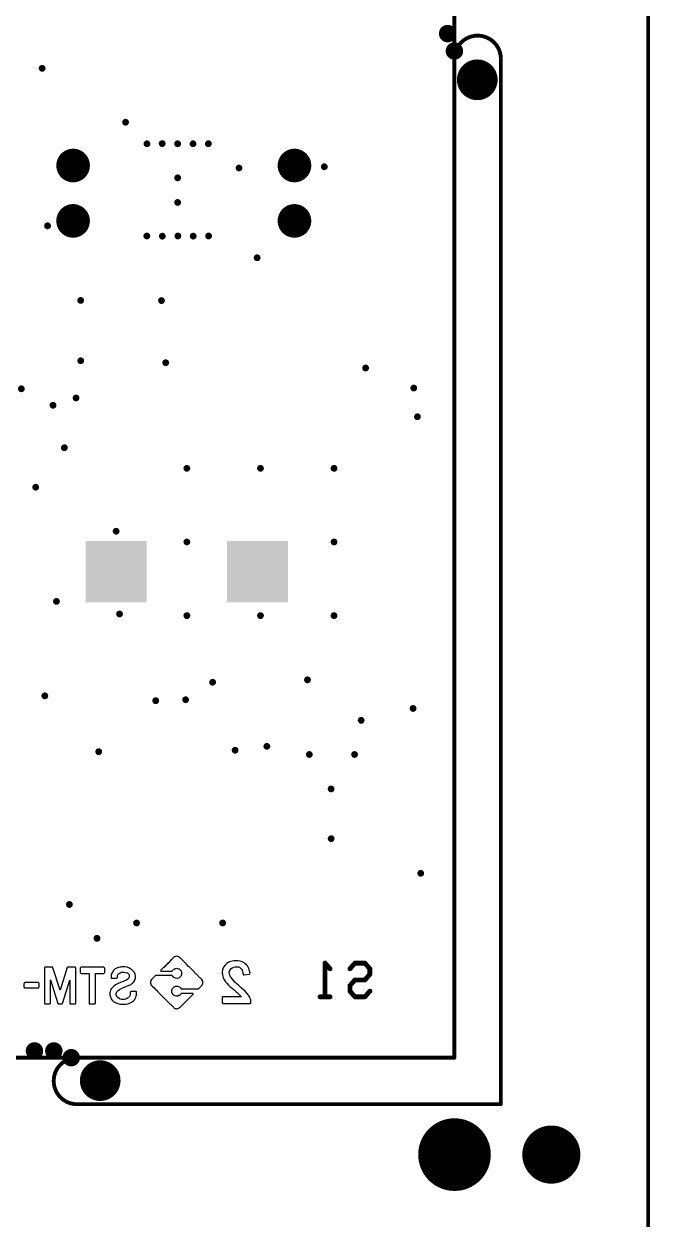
# Model space of a CAD drawing. Header units: inches. Extents: x -10 to 237, y -10 to 218.
# Drawn here: x 205 to 237.3, y 105.5 to 167.2 of the extents above; entities that cross this region are included whole.
import ezdxf

# ---------------------------------------------------------------- set-up
doc = ezdxf.new("R2010")
doc.units = ezdxf.units.IN
doc.header["$MEASUREMENT"] = 0
doc.layers.get('0').update_dxf_attribs({"color": 1})
doc.layers.add('1_DRL', color=12, linetype='Continuous')
doc.layers.add('3_GBS', color=52, linetype='Continuous')

# ---------------------------------------------------------------- blocks, each defined once
blk = doc.blocks.new('D11ROUND0_35001X0_35001')
at = {"const_width": 0.175005}
blk.add_lwpolyline([(0.087502, 0, 1), (-0.087502, 0, 1), (0.087502, 0)], format="xyb", dxfattribs=at)
blk = doc.blocks.new('D18ROUND3_55001X3_55001')
at = {"const_width": 1.775005}
blk.add_lwpolyline([(0.887502, 0, 1), (-0.887502, 0, 1), (0.887502, 0)], format="xyb", dxfattribs=at)
blk = doc.blocks.new('D12ROUND0_7X0_7')
at = {"const_width": 0.35}
blk.add_lwpolyline([(0.175, 0, 1), (-0.175, 0, 1), (0.175, 0)], format="xyb", dxfattribs=at)
blk = doc.blocks.new('D19ROUND1_8X1_8')
at = {"const_width": 0.9}
blk.add_lwpolyline([(0.45, 0, 1), (-0.45, 0, 1), (0.45, 0)], format="xyb", dxfattribs=at)
blk = doc.blocks.new('D64ROUND1_73479X1_73479')
at = {"const_width": 0.867395}
blk.add_lwpolyline([(0.433698, 0, 1), (-0.433698, 0, 1), (0.433698, 0)], format="xyb", dxfattribs=at)
blk = doc.blocks.new('D65RECTANGLE3_15719X3_1572')
blk.add_solid([(-1.578595, -1.5786), (1.578595, -1.5786), (-1.578595, 1.5786), (1.578595, 1.5786)])
blk = doc.blocks.new('D81ROUND3_75001X3_75001')
at = {"const_width": 1.875005}
blk.add_lwpolyline([(0.937503, 0, 1), (-0.937503, 0, 1), (0.937503, 0)], format="xyb", dxfattribs=at)
blk = doc.blocks.new('D82ROUND0_9X0_9')
at = {"const_width": 0.45}
blk.add_lwpolyline([(0.225, 0, 1), (-0.225, 0, 1), (0.225, 0)], format="xyb", dxfattribs=at)
blk = doc.blocks.new('D83ROUND2_99999X2_99999')
at = {"const_width": 1.499995}
blk.add_lwpolyline([(0.749997, 0, 1), (-0.749997, 0, 1), (0.749997, 0)], format="xyb", dxfattribs=at)
blk = doc.blocks.new('D87ROUND2_1X2_1')
at = {"const_width": 1.05}
blk.add_lwpolyline([(0.525, 0, 1), (-0.525, 0, 1), (0.525, 0)], format="xyb", dxfattribs=at)

msp = doc.modelspace()

# ---------------------------------------------------------------- linework, layer by layer
at = {"layer": '3_GBS'}
for points, const_width in [([(237.19953, -5.99999), (237.19953, 213.73958)], 0.2), ([(227.19462, 178.05291), (227.18954, 113.86977)], 0.2), ([(229.59372, 165.42106), (229.58936, 111.46978)], 0.2), ([(220.77159, 118.46108), (220.51495, 118.75082)], 0.25001), ([(220.51495, 118.75082), (220.51495, 117.01242)], 0.25001), ([(222.05833, 118.75082), (221.80172, 118.46108)], 0.25001), ([(222.57159, 118.75082), (222.05833, 118.75082)], 0.25001), ([(222.82821, 118.46108), (222.57159, 118.75082)], 0.25001), ([(222.82821, 118.17134), (222.82821, 118.46108)], 0.25001), ([(221.80172, 117.59187), (222.05833, 117.8816)], 0.25001), ([(222.05833, 117.8816), (222.57159, 117.8816)], 0.25001), ([(222.57159, 117.8816), (222.82821, 118.17134)], 0.25001), ([(221.80172, 117.30213), (221.80172, 117.59187)], 0.25001), ([(222.05833, 117.01242), (221.80172, 117.30213)], 0.25001), ([(222.82821, 117.30213), (222.57159, 117.01242)], 0.25001), ([(220.77159, 117.01242), (220.25834, 117.01242)], 0.25001), ([(222.57159, 117.01242), (222.05833, 117.01242)], 0.25001), ([(227.18954, 113.86977), (114.79477, 113.86977)], 0.2), ([(229.58936, 111.46978), (207.70459, 111.46978)], 0.2)]:
    msp.add_lwpolyline(points, dxfattribs=dict(at, const_width=const_width))
at = {"layer": '3_GBS', "const_width": 0.2}
for points in [[(227.19383, 165.40968, -0.995269), (229.59372, 165.42106)], [(207.70459, 111.46978, -0.414214), (206.50459, 112.66978), (206.50459, 112.66978, -0.414214), (207.70459, 113.86977)]]:
    msp.add_lwpolyline(points, format="xyb", dxfattribs=at)
at = {"layer": '3_GBS'}
for points, const_width in [([(229.54372, 165.42106, 1), (229.64372, 165.42106, 1), (229.54372, 165.42106)], 0.1), ([(229.54372, 165.42106, 1), (229.64372, 165.42106, 1), (229.54372, 165.42106)], 0.1), ([(229.54372, 165.42106, 1), (229.64372, 165.42106, 1), (229.54372, 165.42106)], 0.1), ([(220.452448, 118.75082, 1), (220.577452, 118.75082, 1), (220.452448, 118.75082)], 0.125005), ([(220.452448, 118.75082, 1), (220.577452, 118.75082, 1), (220.452448, 118.75082)], 0.125005), ([(220.452448, 118.75082, 1), (220.577452, 118.75082, 1), (220.452448, 118.75082)], 0.125005), ([(220.709088, 118.46108, 1), (220.834093, 118.46108, 1), (220.709088, 118.46108)], 0.125005), ([(221.739218, 118.46108, 1), (221.864222, 118.46108, 1), (221.739218, 118.46108)], 0.125005), ([(221.739218, 118.46108, 1), (221.864222, 118.46108, 1), (221.739218, 118.46108)], 0.125005), ([(221.995828, 118.75082, 1), (222.120833, 118.75082, 1), (221.995828, 118.75082)], 0.125005), ([(221.995828, 118.75082, 1), (222.120833, 118.75082, 1), (221.995828, 118.75082)], 0.125005), ([(221.995828, 118.75082, 1), (222.120833, 118.75082, 1), (221.995828, 118.75082)], 0.125005), ([(222.509087, 118.75082, 1), (222.634092, 118.75082, 1), (222.509087, 118.75082)], 0.125005), ([(222.509087, 118.75082, 1), (222.634092, 118.75082, 1), (222.509087, 118.75082)], 0.125005), ([(222.509087, 118.75082, 1), (222.634092, 118.75082, 1), (222.509087, 118.75082)], 0.125005), ([(222.765708, 118.46108, 1), (222.890713, 118.46108, 1), (222.765708, 118.46108)], 0.125005), ([(222.765708, 118.46108, 1), (222.890713, 118.46108, 1), (222.765708, 118.46108)], 0.125005), ([(222.765708, 118.46108, 1), (222.890713, 118.46108, 1), (222.765708, 118.46108)], 0.125005), ([(221.995828, 117.8816, 1), (222.120833, 117.8816, 1), (221.995828, 117.8816)], 0.125005), ([(221.995828, 117.8816, 1), (222.120833, 117.8816, 1), (221.995828, 117.8816)], 0.125005), ([(221.995828, 117.8816, 1), (222.120833, 117.8816, 1), (221.995828, 117.8816)], 0.125005), ([(222.509087, 117.8816, 1), (222.634092, 117.8816, 1), (222.509087, 117.8816)], 0.125005), ([(222.509087, 117.8816, 1), (222.634092, 117.8816, 1), (222.509087, 117.8816)], 0.125005), ([(222.509087, 117.8816, 1), (222.634092, 117.8816, 1), (222.509087, 117.8816)], 0.125005), ([(222.765708, 118.17134, 1), (222.890713, 118.17134, 1), (222.765708, 118.17134)], 0.125005), ([(222.765708, 118.17134, 1), (222.890713, 118.17134, 1), (222.765708, 118.17134)], 0.125005), ([(222.765708, 118.17134, 1), (222.890713, 118.17134, 1), (222.765708, 118.17134)], 0.125005), ([(221.739218, 117.59187, 1), (221.864222, 117.59187, 1), (221.739218, 117.59187)], 0.125005), ([(221.739218, 117.59187, 1), (221.864222, 117.59187, 1), (221.739218, 117.59187)], 0.125005), ([(221.739218, 117.59187, 1), (221.864222, 117.59187, 1), (221.739218, 117.59187)], 0.125005), ([(221.739218, 117.30213, 1), (221.864222, 117.30213, 1), (221.739218, 117.30213)], 0.125005), ([(221.739218, 117.30213, 1), (221.864222, 117.30213, 1), (221.739218, 117.30213)], 0.125005), ([(221.739218, 117.30213, 1), (221.864222, 117.30213, 1), (221.739218, 117.30213)], 0.125005), ([(222.765708, 117.30213, 1), (222.890713, 117.30213, 1), (222.765708, 117.30213)], 0.125005), ([(220.195838, 117.01242, 1), (220.320843, 117.01242, 1), (220.195838, 117.01242)], 0.125005), ([(220.195838, 117.01242, 1), (220.320843, 117.01242, 1), (220.195838, 117.01242)], 0.125005), ([(220.452448, 117.01242, 1), (220.577452, 117.01242, 1), (220.452448, 117.01242)], 0.125005), ([(220.452448, 117.01242, 1), (220.577452, 117.01242, 1), (220.452448, 117.01242)], 0.125005), ([(220.709088, 117.01242, 1), (220.834093, 117.01242, 1), (220.709088, 117.01242)], 0.125005), ([(221.995828, 117.01242, 1), (222.120833, 117.01242, 1), (221.995828, 117.01242)], 0.125005), ([(221.995828, 117.01242, 1), (222.120833, 117.01242, 1), (221.995828, 117.01242)], 0.125005), ([(221.995828, 117.01242, 1), (222.120833, 117.01242, 1), (221.995828, 117.01242)], 0.125005), ([(222.509087, 117.01242, 1), (222.634092, 117.01242, 1), (222.509087, 117.01242)], 0.125005), ([(222.509087, 117.01242, 1), (222.634092, 117.01242, 1), (222.509087, 117.01242)], 0.125005), ([(222.509087, 117.01242, 1), (222.634092, 117.01242, 1), (222.509087, 117.01242)], 0.125005), ([(207.65459, 113.86977, 1), (207.75459, 113.86977, 1), (207.65459, 113.86977)], 0.1), ([(207.65459, 113.86977, 1), (207.75459, 113.86977, 1), (207.65459, 113.86977)], 0.1), ([(227.13954, 113.86977, 1), (227.23954, 113.86977, 1), (227.13954, 113.86977)], 0.1), ([(227.13954, 113.86977, 1), (227.23954, 113.86977, 1), (227.13954, 113.86977)], 0.1), ([(227.13954, 113.86977, 1), (227.23954, 113.86977, 1), (227.13954, 113.86977)], 0.1), ([(207.65459, 111.46978, 1), (207.75459, 111.46978, 1), (207.65459, 111.46978)], 0.1), ([(207.65459, 111.46978, 1), (207.75459, 111.46978, 1), (207.65459, 111.46978)], 0.1), ([(229.53936, 111.46978, 1), (229.63936, 111.46978, 1), (229.53936, 111.46978)], 0.1), ([(229.53936, 111.46978, 1), (229.63936, 111.46978, 1), (229.53936, 111.46978)], 0.1), ([(229.53936, 111.46978, 1), (229.63936, 111.46978, 1), (229.53936, 111.46978)], 0.1)]:
    msp.add_lwpolyline(points, format="xyb", close=True, dxfattribs=dict(at, const_width=const_width))
for points in [[(211.80108, 117.35338), (211.80539, 117.34991), (211.87842, 117.27691), (211.87974, 117.27515), (211.98284, 117.17261), (211.98533, 117.16916), (211.98698, 117.16741), (211.99155, 117.16393), (212.06727, 117.08747), (212.07156, 117.08399), (212.09071, 117.06487), (212.09203, 117.06314), (212.54281, 116.613), (212.54413, 116.61125), (212.70074, 116.45656), (212.70074, 116.45656, 0.152722), (212.83978, 116.394), (212.85533, 116.39139), (212.91032, 116.40096), (212.95952, 116.42006), (212.96567, 116.42354), (213.00752, 116.45656), (213.01042, 116.45831), (213.7015, 117.14828), (213.7015, 117.14828, 0.57624), (213.69543, 117.18653), (213.08865, 117.18653), (213.08865, 117.18653, 0.204122), (213.07626, 117.17437), (213.04839, 117.13266), (213.04367, 117.12743), (212.99493, 117.08747), (212.98317, 117.08051), (212.96325, 117.07183), (212.96325, 117.07183, -0.249321), (212.7808, 117.05618), (212.72645, 117.07876), (212.67395, 117.11874), (212.66869, 117.12395), (212.65314, 117.14483), (212.65314, 117.14483, -0.415739), (212.68723, 117.49936), (212.72581, 117.52892), (212.78588, 117.55326), (212.79261, 117.55498), (212.83221, 117.56019), (212.83221, 117.56019, -0.236999), (213.03473, 117.48719), (213.04387, 117.48026), (213.04738, 117.47678), (213.07852, 117.42984), (213.08629, 117.4229), (213.09056, 117.42115), (213.9696, 117.42115), (213.97389, 117.4229), (213.97664, 117.42463), (214.04323, 117.49067), (214.04453, 117.49242), (214.11405, 117.56194), (214.11839, 117.5654), (214.14753, 117.59496), (214.16394, 117.61754), (214.16731, 117.62102), (214.18075, 117.64015), (214.18271, 117.64363), (214.18415, 117.64709), (214.1871, 117.65232), (214.1887, 117.65752), (214.19614, 117.6749), (214.1981, 117.67838), (214.20371, 117.69402), (214.21093, 117.7479), (214.21098, 117.75138), (214.20277, 117.80873), (214.18217, 117.8574), (214.15027, 117.90086), (214.05908, 117.99296), (214.05634, 117.99644), (214.05207, 117.99992), (213.87318, 118.17894), (213.87044, 118.18239), (213.86612, 118.18587), (213.68454, 118.36837), (213.68022, 118.37185), (213.47506, 118.57693), (213.47224, 118.58041), (213.34298, 118.70901), (213.34024, 118.71249), (213.29256, 118.75943), (213.29018, 118.76288), (213.15708, 118.89499), (213.15434, 118.89847), (213.15004, 118.90192), (213.07887, 118.97319), (213.07666, 118.97667), (213.05271, 118.99925), (213.04875, 119.00449), (213.0423, 119.00969), (213.01299, 119.03923), (213.01024, 119.04271), (213.00836, 119.04444), (213.00272, 119.04792), (212.96752, 119.07573), (212.95807, 119.08094), (212.90948, 119.10007), (212.85591, 119.10789), (212.85363, 119.10789), (212.79876, 119.10007), (212.79518, 119.09834), (212.7502, 119.08094), (212.74766, 119.07921), (212.74075, 119.07573), (212.69528, 119.03923), (212.63991, 118.98361), (212.63501, 118.98015), (212.63313, 118.9784), (212.62939, 118.97319), (212.55822, 118.90192), (212.55581, 118.90019), (212.55393, 118.89847), (212.55119, 118.89499), (212.42787, 118.77159), (212.42271, 118.76811), (212.42084, 118.76636), (212.4157, 118.75943), (212.37224, 118.71597), (212.36991, 118.71422), (212.36803, 118.71249), (212.36529, 118.70901), (212.23602, 118.58041), (212.23321, 118.57693), (212.18213, 118.52653), (212.17933, 118.52305), (212.03681, 118.38054), (212.03681, 118.38054, 0.651792), (212.04225, 118.34056), (212.61662, 118.34056), (212.62866, 118.34924), (212.63016, 118.351), (212.6427, 118.37185), (212.66871, 118.40312), (212.7105, 118.43614), (212.71603, 118.43962), (212.7247, 118.44658), (212.7279, 118.4483), (212.76828, 118.46395), (212.76828, 118.46395, -0.241766), (212.93999, 118.46395), (212.98037, 118.4483), (213.03993, 118.40312), (213.08055, 118.34924), (213.09119, 118.32318), (213.09185, 118.3197), (213.09307, 118.31622), (213.09307, 118.31622, -0.165487), (213.11006, 118.19631), (213.10379, 118.15285), (213.09058, 118.12158), (213.08906, 118.11635), (213.0804, 118.0955), (213.03739, 118.0399), (212.99112, 118.0034), (212.98395, 117.99992), (212.97956, 117.99644), (212.97956, 117.99644, -0.388381), (212.64654, 118.06944), (212.64316, 118.07292), (212.62784, 118.09725), (212.61852, 118.10418), (211.81784, 118.10594), (211.7948, 118.10942), (211.7948, 118.10942, 0.434915), (211.76028, 118.10418), (211.56061, 117.90606), (211.52599, 117.85912), (211.50329, 117.80525), (211.49617, 117.75138), (211.49612, 117.74965), (211.50306, 117.69575), (211.50905, 117.67838), (211.51093, 117.6749), (211.52447, 117.64188), (211.52642, 117.6384), (211.55965, 117.59496), (211.58446, 117.57063), (211.58878, 117.5654), (211.59315, 117.56194), (211.6122, 117.54282), (211.61355, 117.54107), (211.66612, 117.48894), (211.66745, 117.48719)], [(206.31104, 116.65295), (206.32501, 116.66164), (206.33136, 116.67556), (206.33177, 117.88087), (206.33228, 117.88087), (206.70985, 116.67208), (206.71729, 116.65991), (206.72963, 116.65295), (206.94244, 116.65295), (206.94726, 116.65471), (206.95895, 116.66512), (206.96077, 116.6686), (207.33616, 117.87563), (207.33695, 117.87563), (207.33708, 117.87477), (207.3372, 116.67729), (207.34023, 116.66687), (207.34975, 116.65643), (207.3529, 116.65471), (207.35773, 116.65295), (207.62115, 116.65295), (207.62598, 116.65471), (207.6291, 116.65643), (207.63151, 116.65819), (207.64071, 116.67208), (207.64147, 116.67556), (207.6416, 118.51089), (207.64101, 118.51437), (207.63278, 118.52826), (207.62445, 118.53347), (207.22242, 118.53347), (207.22242, 118.53347, 0.208994), (207.20695, 118.51782), (206.83489, 117.35077), (206.83357, 117.35163), (206.46682, 118.5161), (206.46083, 118.52653), (206.45074, 118.53347), (206.04762, 118.53347), (206.04404, 118.53174), (206.03378, 118.5213), (206.03045, 118.51089), (206.03024, 116.67959), (206.03024, 116.67959, 0.342475), (206.05092, 116.65295)], [(208.32818, 118.22064), (208.32829, 116.67729), (208.33131, 116.66687), (208.34086, 116.65643), (208.34401, 116.65471), (208.34883, 116.65295), (208.63423, 116.65295), (208.63905, 116.65471), (208.6422, 116.65643), (208.6422, 116.65643, 0.254536), (208.6549, 116.67976), (208.65488, 118.22064), (209.0864, 118.22237), (209.0864, 118.22237, 0.354893), (209.13664, 118.27972), (209.13669, 118.47492), (209.13669, 118.47492, 0.341452), (209.09143, 118.53347), (207.91805, 118.53347), (207.89443, 118.5213), (207.87766, 118.49872), (207.87284, 118.47787), (207.87279, 118.28148), (207.87279, 118.28148, 0.362886), (207.92305, 118.22237)], [(209.5371, 116.83025, 0.121318), (209.64804, 116.74333), (209.67405, 116.72595), (209.80827, 116.6686), (209.80895, 116.66774), (209.80908, 116.66929), (209.81457, 116.66687), (209.96143, 116.63558), (210.23364, 116.63558), (210.31175, 116.64947), (210.38993, 116.67033), (210.45406, 116.69466), (210.51771, 116.72771), (210.52208, 116.73116), (210.57733, 116.76593), (210.57733, 116.76593, 0.121902), (210.71799, 116.92755), (210.71799, 116.92755, 0.078207), (210.76757, 117.05443), (210.77616, 117.08224), (210.78007, 117.2543), (210.77555, 117.26995), (210.76633, 117.27863), (210.76275, 117.28039), (210.75602, 117.28211), (210.47855, 117.28211), (210.47855, 117.28211, 0.34786), (210.45467, 117.25778), (210.45165, 117.12395), (210.43153, 117.06314), (210.43153, 117.06314, -0.19564), (210.31777, 116.93451), (210.26183, 116.9067), (210.26183, 116.9067, -0.300049), (209.79707, 116.98839), (209.79707, 116.98839, -0.493453), (209.82912, 117.33599), (209.83766, 117.34467), (209.90616, 117.39509), (209.99867, 117.44724), (210.13621, 117.50459), (210.27916, 117.55326), (210.4913, 117.65232), (210.49374, 117.65404), (210.5165, 117.6749), (210.56633, 117.70792), (210.58716, 117.72877), (210.58807, 117.73052), (210.64278, 117.7844), (210.64278, 117.7844, 0.282371), (210.70844, 118.18239), (210.68838, 118.23454), (210.66994, 118.26756), (210.6693, 118.26931), (210.63064, 118.32491), (210.50626, 118.43614), (210.44294, 118.47439), (210.37664, 118.50566), (210.37393, 118.50741), (210.29866, 118.53347), (210.19508, 118.55259), (210.11789, 118.55607), (210.11789, 118.55607, 0.06447), (209.92175, 118.54043), (209.80535, 118.51437), (209.7085, 118.47091), (209.67908, 118.45178), (209.6038, 118.38574), (209.58018, 118.35272), (209.56575, 118.32666), (209.54167, 118.29189), (209.51218, 118.23106), (209.51111, 118.22933), (209.47708, 118.13375), (209.47591, 118.12852), (209.46669, 118.0225), (209.46669, 118.0225, 0.253066), (209.48734, 117.98079), (209.77055, 117.98079), (209.77055, 117.98079, 0.336449), (209.79117, 118.00685), (209.7916, 118.05206), (209.7916, 118.05206, -0.186963), (209.83979, 118.1737), (209.83979, 118.1737, -0.101407), (209.88322, 118.21889), (209.88322, 118.21889, -0.087294), (210.0042, 118.278), (210.0042, 118.278, -0.126057), (210.27428, 118.25714), (210.31078, 118.24498), (210.32546, 118.23454), (210.33125, 118.22933), (210.35005, 118.20848), (210.35005, 118.20848, -0.428144), (210.34489, 117.92344), (210.34007, 117.91648), (210.26552, 117.86781), (209.86979, 117.71663), (209.76422, 117.66621), (209.69445, 117.62623), (209.60718, 117.56367), (209.53288, 117.49763), (209.48239, 117.44201), (209.44302, 117.37597), (209.41154, 117.27343), (209.41154, 117.27343, 0.147037), (209.41909, 117.05443), (209.4293, 117.00924), (209.45785, 116.93972), (209.50525, 116.86327), (209.5371, 116.83025)], [(216.64366, 116.67569), (216.64366, 116.67569, 0.400999), (216.69042, 116.72034), (216.69042, 116.72034, 0.145082), (216.62453, 116.99342), (216.62453, 116.99342, 0.086226), (216.28804, 117.3954), (216.28804, 117.3954, -0.005943), (215.96403, 117.67604), (215.96403, 117.67604, -0.048742), (215.66073, 118.00312), (215.66073, 118.00312, -0.104), (215.57656, 118.18061), (215.57656, 118.18061, -0.33341), (215.71936, 118.51089), (215.71936, 118.51089, -0.200626), (216.04879, 118.55163), (216.04879, 118.55163, -0.181658), (216.20549, 118.43682), (216.20549, 118.43682, -0.145799), (216.27841, 118.19204), (216.27841, 118.19204, 0.449656), (216.33083, 118.14559), (216.59891, 118.1751), (216.59891, 118.1751, 0.414089), (216.64031, 118.22674), (216.64031, 118.22674, 0.067208), (216.58026, 118.46827), (216.58026, 118.46827, 0.25511), (216.11455, 118.85546), (216.11455, 118.85546, 0.097616), (215.7191, 118.85546), (215.7191, 118.85546, 0.110966), (215.44925, 118.73636), (215.44925, 118.73636, 0.230277), (215.20836, 118.27533), (215.20836, 118.27533, 0.185018), (215.37994, 117.78336), (215.37994, 117.78336, 0.045289), (215.71087, 117.45272), (215.71087, 117.45272, -0.01092), (216.12144, 117.09532), (216.12144, 117.09532, -0.030171), (216.17445, 117.04089), (216.19517, 117.01689), (215.25344, 117.01689), (215.25344, 117.01689, 0.414214), (215.20663, 116.97007), (215.20663, 116.7225), (215.20663, 116.7225, 0.414214), (215.25344, 116.67569)], [(204.96898, 117.51848), (204.96962, 117.51328), (204.97084, 117.50805), (204.98303, 117.48719), (205.00243, 117.47503), (205.00906, 117.4733), (205.71061, 117.4733), (205.71722, 117.47503), (205.72164, 117.47678), (205.72806, 117.48026), (205.74447, 117.49763), (205.75077, 117.52021), (205.75087, 117.69402), (205.75087, 117.69402, 0.360448), (205.70937, 117.74269), (205.01031, 117.74269), (205.01031, 117.74269, 0.319544), (204.96878, 117.67142)]]:
    msp.add_lwpolyline(points, format="xyb", close=True, dxfattribs=at)

# ---------------------------------------------------------------- block references
at = {"layer": '1_DRL'}
for name, p in [('D12ROUND0_7X0_7', (226.84384, 166.71508)), ('D12ROUND0_7X0_7', (227.19386, 165.81509)), ('D11ROUND0_35001X0_35001', (205.90711, 164.92377)), ('D19ROUND1_8X1_8', (228.37607, 164.3301)), ('D11ROUND0_35001X0_35001', (210.21495, 162.14247)), ('D11ROUND0_35001X0_35001', (211.31985, 161.02995)), ('D11ROUND0_35001X0_35001', (212.10471, 161.04011)), ('D11ROUND0_35001X0_35001', (212.90481, 161.02995)), ('D11ROUND0_35001X0_35001', (213.69729, 161.02995)), ('D11ROUND0_35001X0_35001', (214.48977, 161.02995)), ('D11ROUND0_35001X0_35001', (216.07219, 159.78027)), ('D11ROUND0_35001X0_35001', (220.47655, 159.84377)), ('D11ROUND0_35001X0_35001', (212.90227, 159.27227)), ('D11ROUND0_35001X0_35001', (212.90227, 158.00227)), ('D11ROUND0_35001X0_35001', (206.18651, 156.79577)), ('D11ROUND0_35001X0_35001', (211.31223, 156.27253)), ('D11ROUND0_35001X0_35001', (212.11233, 156.26237)), ('D11ROUND0_35001X0_35001', (212.91497, 156.27253)), ('D11ROUND0_35001X0_35001', (213.70745, 156.26237)), ('D11ROUND0_35001X0_35001', (214.49993, 156.27253)), ('D11ROUND0_35001X0_35001', (217.00945, 155.14731)), ('D11ROUND0_35001X0_35001', (207.89847, 152.94513)), ('D11ROUND0_35001X0_35001', (212.06915, 152.93751)), ('D11ROUND0_35001X0_35001', (207.89847, 149.83363)), ('D11ROUND0_35001X0_35001', (212.28759, 149.73203)), ('D11ROUND0_35001X0_35001', (222.61015, 149.46025)), ('D11ROUND0_35001X0_35001', (204.83269, 148.38583)), ('D11ROUND0_35001X0_35001', (207.65971, 147.91085)), ('D11ROUND0_35001X0_35001', (225.09427, 148.42393)), ('D11ROUND0_35001X0_35001', (206.46845, 147.53493)), ('D11ROUND0_35001X0_35001', (225.28477, 146.94311)), ('D11ROUND0_35001X0_35001', (207.05519, 145.34291)), ('D11ROUND0_35001X0_35001', (213.37979, 144.28373)), ('D11ROUND0_35001X0_35001', (217.17963, 144.28373)), ('D11ROUND0_35001X0_35001', (220.97947, 144.28373)), ('D11ROUND0_35001X0_35001', (205.57437, 143.30837)), ('D11ROUND0_35001X0_35001', (209.72727, 141.03761)), ('D11ROUND0_35001X0_35001', (213.37979, 140.48135)), ('D11ROUND0_35001X0_35001', (220.97947, 140.48135)), ('D11ROUND0_35001X0_35001', (206.64625, 137.41557)), ('D11ROUND0_35001X0_35001', (209.90253, 136.76787)), ('D11ROUND0_35001X0_35001', (213.37979, 136.68151)), ('D11ROUND0_35001X0_35001', (217.17963, 136.68151)), ('D11ROUND0_35001X0_35001', (220.97947, 136.68151)), ('D11ROUND0_35001X0_35001', (214.70821, 133.24489)), ('D11ROUND0_35001X0_35001', (219.60787, 133.36681)), ('D11ROUND0_35001X0_35001', (206.04427, 132.54385)), ('D11ROUND0_35001X0_35001', (211.77197, 132.29239)), ('D11ROUND0_35001X0_35001', (213.31375, 132.34065)), ('D11ROUND0_35001X0_35001', (225.06125, 131.89107)), ('D11ROUND0_35001X0_35001', (222.37901, 131.28147)), ('D11ROUND0_35001X0_35001', (208.82811, 129.66095)), ('D11ROUND0_35001X0_35001', (215.87153, 129.73715)), ('D11ROUND0_35001X0_35001', (217.50983, 129.93781)), ('D11ROUND0_35001X0_35001', (219.70439, 129.51617)), ('D11ROUND0_35001X0_35001', (222.03865, 129.51617)), ('D11ROUND0_35001X0_35001', (220.82707, 127.74071)), ('D11ROUND0_35001X0_35001', (220.82961, 125.17277)), ('D11ROUND0_35001X0_35001', (225.45495, 123.38715)), ('D11ROUND0_35001X0_35001', (207.31427, 121.77679)), ('D11ROUND0_35001X0_35001', (210.78137, 120.82429)), ('D11ROUND0_35001X0_35001', (215.22637, 120.82429)), ('D11ROUND0_35001X0_35001', (208.73921, 120.02927)), ('D12ROUND0_7X0_7', (205.51, 114.21976)), ('D12ROUND0_7X0_7', (206.51, 114.21976)), ('D12ROUND0_7X0_7', (207.41, 113.86977)), ('D19ROUND1_8X1_8', (208.90454, 112.68743)), ('D18ROUND3_55001X3_55001', (227.19955, 108.86978))]:
    msp.add_blockref(name, p, dxfattribs=at)
at = {"layer": '3_GBS'}
for name, p in [('D82ROUND0_9X0_9', (226.84384, 166.71508)), ('D82ROUND0_9X0_9', (227.19386, 165.81509)), ('D87ROUND2_1X2_1', (228.37607, 164.3301)), ('D64ROUND1_73479X1_73479', (207.50477, 159.90727)), ('D64ROUND1_73479X1_73479', (218.93477, 159.90727)), ('D64ROUND1_73479X1_73479', (207.50477, 157.04977)), ('D64ROUND1_73479X1_73479', (218.93477, 157.04977)), ('D65RECTANGLE3_15719X3_1572', (209.72727, 138.95227)), ('D65RECTANGLE3_15719X3_1572', (217.02977, 138.95227)), ('D82ROUND0_9X0_9', (205.51, 114.21976)), ('D82ROUND0_9X0_9', (206.51, 114.21976)), ('D82ROUND0_9X0_9', (207.41, 113.86977)), ('D87ROUND2_1X2_1', (208.90454, 112.68743)), ('D81ROUND3_75001X3_75001', (227.19955, 108.86978)), ('D83ROUND2_99999X2_99999', (232.19954, 108.86978))]:
    msp.add_blockref(name, p, dxfattribs=at)

doc.saveas('drawing.dxf')
